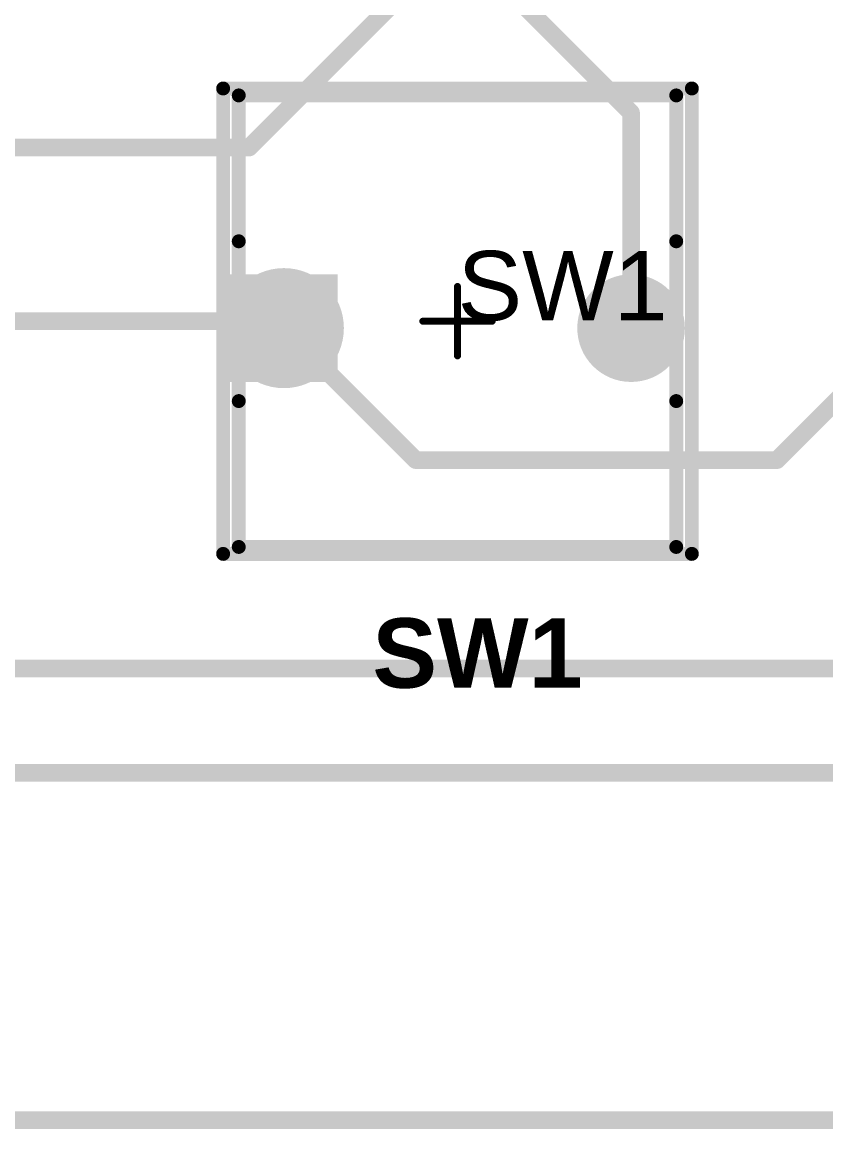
# Model space of a CAD drawing. Header units: inches. Extents: x 0 to 5429, y 0 to 5429.
# Drawn here: x 30.23 to 41.8, y -0.13 to 15.8 of the extents above; entities that cross this region are included whole.
import ezdxf

# ---------------------------------------------------------------- set-up
doc = ezdxf.new("R2010")
doc.units = ezdxf.units.IN
for name, color, linetype in [('Bottom Layer', 5, 'Continuous'), ('Bottom Solder', 6, 'Continuous'), ('GND', 16, 'Continuous'), ('Keep-Out Layer', 6, 'Continuous'), ('Multi-Layer', 9, 'Continuous'), ('Pad Holes', 156, 'Continuous'), ('Top 3D Body', 56, 'Continuous'), ('Top Assembly', 56, 'Continuous'), ('Top Component Center', 56, 'Continuous'), ('Top Courtyard', 56, 'Continuous'), ('Top Layer', 1, 'Continuous'), ('Top Overlay', 2, 'Continuous'), ('Top Solder', 216, 'Continuous'), ('VDD', 76, 'Continuous')]:
    doc.layers.add(name, color=color, linetype=linetype)
doc.styles.add('Arial', font='', dxfattribs={"height": 0.2})
doc.styles.add('Arial_Bold', font='', dxfattribs={"height": 0.2})
doc.styles.get('Arial').set_extended_font_data('Arial')
doc.styles.get('Arial_Bold').set_extended_font_data('Arial', bold=True)

# ---------------------------------------------------------------- blocks, each defined once
blk = doc.blocks.new('FP_B3F_6022_MFG_9')
at = {"layer": 'Bottom Layer'}
blk.add_hatch(color=5, dxfattribs=at).paths.add_polyline_path([(-3.275, 0.675), (-1.725, 0.675), (-1.725, -0.875), (-3.275, -0.875)])
h = blk.add_hatch(color=5, dxfattribs=at)
edge = h.paths.add_edge_path()
edge.add_arc((2.5, -0.1), 0.775, 0, 360)
at = {"layer": 'Bottom Solder'}
blk.add_hatch(color=6, dxfattribs=at).paths.add_polyline_path([(-3.275, 0.675), (-1.725, 0.675), (-1.725, -0.875), (-3.275, -0.875)])
h = blk.add_hatch(color=6, dxfattribs=at)
edge = h.paths.add_edge_path()
edge.add_arc((2.5, -0.1), 0.775, 0, 360)
at = {"layer": 'GND'}
blk.add_hatch(color=16, dxfattribs=at).paths.add_polyline_path([(-3.275, 0.675), (-1.725, 0.675), (-1.725, -0.875), (-3.275, -0.875)])
h = blk.add_hatch(color=16, dxfattribs=at)
edge = h.paths.add_edge_path()
edge.add_arc((2.5, -0.1), 0.775, 0, 360)
at = {"layer": 'Multi-Layer'}
blk.add_hatch(color=9, dxfattribs=at).paths.add_polyline_path([(-3.275, 0.675), (-1.725, 0.675), (-1.725, -0.875), (-3.275, -0.875)])
h = blk.add_hatch(color=9, dxfattribs=at)
edge = h.paths.add_edge_path()
edge.add_arc((2.5, -0.1), 0.775, 0, 360)
at = {"layer": 'Pad Holes'}
h = blk.add_hatch(color=7, dxfattribs=at)
edge = h.paths.add_edge_path()
edge.add_arc((-2.5, -0.1), 0.5, 0, 360)
h = blk.add_hatch(color=7, dxfattribs=at)
edge = h.paths.add_edge_path()
edge.add_arc((2.5, -0.1), 0.5, 0, 360)
at = {"layer": 'Top Layer'}
blk.add_hatch(color=1, dxfattribs=at).paths.add_polyline_path([(-3.275, 0.675), (-1.725, 0.675), (-1.725, -0.875), (-3.275, -0.875)])
h = blk.add_hatch(color=1, dxfattribs=at)
edge = h.paths.add_edge_path()
edge.add_arc((2.5, -0.1), 0.775, 0, 360)
at = {"layer": 'Top Solder'}
blk.add_hatch(color=216, dxfattribs=at).paths.add_polyline_path([(-3.275, 0.675), (-1.725, 0.675), (-1.725, -0.875), (-3.275, -0.875)])
h = blk.add_hatch(color=216, dxfattribs=at)
edge = h.paths.add_edge_path()
edge.add_arc((2.5, -0.1), 0.775, 0, 360)
at = {"layer": 'VDD'}
blk.add_hatch(color=76, dxfattribs=at).paths.add_polyline_path([(-3.275, 0.675), (-1.725, 0.675), (-1.725, -0.875), (-3.275, -0.875)])
h = blk.add_hatch(color=76, dxfattribs=at)
edge = h.paths.add_edge_path()
edge.add_arc((2.5, -0.1), 0.775, 0, 360)
at = {"layer": 'Top 3D Body'}
for points in [[(-3.15, 3.25, 0.2, 0.2, 0), (3.15, 3.25, 0.2, 0.2, 0)], [(-3.15, -3.25, 0.2, 0.2, 0), (-3.15, 3.25, 0.2, 0.2, 0)], [(3.15, -3.25, 0.2, 0.2, 0), (3.15, 3.25, 0.2, 0.2, 0)], [(-3.15, -3.25, 0.2, 0.2, 0), (3.15, -3.25, 0.2, 0.2, 0)]]:
    blk.add_lwpolyline(points, format="xyseb", dxfattribs=at)
for points in [[(-3.2, 3.25, 0.1, 0.1, 1), (-3.1, 3.25, 0.1, 0.1, 1)], [(-3.2, 3.25, 0.1, 0.1, 1), (-3.1, 3.25, 0.1, 0.1, 1)], [(3.1, 3.25, 0.1, 0.1, 1), (3.2, 3.25, 0.1, 0.1, 1)], [(3.1, 3.25, 0.1, 0.1, 1), (3.2, 3.25, 0.1, 0.1, 1)], [(-3.2, -3.25, 0.1, 0.1, 1), (-3.1, -3.25, 0.1, 0.1, 1)], [(-3.2, -3.25, 0.1, 0.1, 1), (-3.1, -3.25, 0.1, 0.1, 1)], [(3.1, -3.25, 0.1, 0.1, 1), (3.2, -3.25, 0.1, 0.1, 1)], [(3.1, -3.25, 0.1, 0.1, 1), (3.2, -3.25, 0.1, 0.1, 1)]]:
    blk.add_lwpolyline(points, format="xyseb", close=True, dxfattribs=at)
at = {"layer": 'Top Assembly'}
for points in [[(-3.375, 3.35, 0.2, 0.2, 0), (3.375, 3.35, 0.2, 0.2, 0)], [(-3.375, -3.35, 0.2, 0.2, 0), (-3.375, 3.35, 0.2, 0.2, 0)], [(3.375, -3.35, 0.2, 0.2, 0), (3.375, 3.35, 0.2, 0.2, 0)], [(-3.375, -3.35, 0.2, 0.2, 0), (3.375, -3.35, 0.2, 0.2, 0)]]:
    blk.add_lwpolyline(points, format="xyseb", dxfattribs=at)
for points in [[(-3.425, 3.35, 0.1, 0.1, 1), (-3.325, 3.35, 0.1, 0.1, 1)], [(-3.425, 3.35, 0.1, 0.1, 1), (-3.325, 3.35, 0.1, 0.1, 1)], [(3.325, 3.35, 0.1, 0.1, 1), (3.425, 3.35, 0.1, 0.1, 1)], [(3.325, 3.35, 0.1, 0.1, 1), (3.425, 3.35, 0.1, 0.1, 1)], [(-3.425, -3.35, 0.1, 0.1, 1), (-3.325, -3.35, 0.1, 0.1, 1)], [(-3.425, -3.35, 0.1, 0.1, 1), (-3.325, -3.35, 0.1, 0.1, 1)], [(3.325, -3.35, 0.1, 0.1, 1), (3.425, -3.35, 0.1, 0.1, 1)], [(3.325, -3.35, 0.1, 0.1, 1), (3.425, -3.35, 0.1, 0.1, 1)]]:
    blk.add_lwpolyline(points, format="xyseb", close=True, dxfattribs=at)
at = {"layer": 'Top Component Center'}
for points in [[(0, -0.5, 0.1, 0.1, 0), (0, 0.5, 0.1, 0.1, 0)], [(-0.5, 0, 0.1, 0.1, 0), (0.5, 0, 0.1, 0.1, 0)]]:
    blk.add_lwpolyline(points, format="xyseb", dxfattribs=at)
for points in [[(-0.025, 0.5, 0.05, 0.05, 1), (0.025, 0.5, 0.05, 0.05, 1)], [(-0.525, 0, 0.05, 0.05, 1), (-0.475, 0, 0.05, 0.05, 1)], [(0.475, 0, 0.05, 0.05, 1), (0.525, 0, 0.05, 0.05, 1)], [(-0.025, -0.5, 0.05, 0.05, 1), (0.025, -0.5, 0.05, 0.05, 1)]]:
    blk.add_lwpolyline(points, format="xyseb", close=True, dxfattribs=at)
at = {"layer": 'Top Courtyard'}
for points in [[(-3.375, 3.35, 0.2, 0.2, 0), (3.375, 3.35, 0.2, 0.2, 0)], [(-3.375, -3.35, 0.2, 0.2, 0), (-3.375, 3.35, 0.2, 0.2, 0)], [(3.375, -3.35, 0.2, 0.2, 0), (3.375, 3.35, 0.2, 0.2, 0)], [(-3.375, -3.35, 0.2, 0.2, 0), (3.375, -3.35, 0.2, 0.2, 0)]]:
    blk.add_lwpolyline(points, format="xyseb", dxfattribs=at)
for points in [[(-3.425, 3.35, 0.1, 0.1, 1), (-3.325, 3.35, 0.1, 0.1, 1)], [(-3.425, 3.35, 0.1, 0.1, 1), (-3.325, 3.35, 0.1, 0.1, 1)], [(3.325, 3.35, 0.1, 0.1, 1), (3.425, 3.35, 0.1, 0.1, 1)], [(3.325, 3.35, 0.1, 0.1, 1), (3.425, 3.35, 0.1, 0.1, 1)], [(-3.425, -3.35, 0.1, 0.1, 1), (-3.325, -3.35, 0.1, 0.1, 1)], [(-3.425, -3.35, 0.1, 0.1, 1), (-3.325, -3.35, 0.1, 0.1, 1)], [(3.325, -3.35, 0.1, 0.1, 1), (3.425, -3.35, 0.1, 0.1, 1)], [(3.325, -3.35, 0.1, 0.1, 1), (3.425, -3.35, 0.1, 0.1, 1)]]:
    blk.add_lwpolyline(points, format="xyseb", close=True, dxfattribs=at)
at = {"layer": 'Top Overlay'}
for points in [[(-3.15, 3.25, 0.2, 0.2, 0), (3.15, 3.25, 0.2, 0.2, 0)], [(-3.15, 1.15, 0.2, 0.2, 0), (-3.15, 3.25, 0.2, 0.2, 0)], [(3.15, 1.15, 0.2, 0.2, 0), (3.15, 3.25, 0.2, 0.2, 0)], [(-3.15, -3.25, 0.2, 0.2, 0), (-3.15, -1.15, 0.2, 0.2, 0)], [(3.15, -3.25, 0.2, 0.2, 0), (3.15, -1.15, 0.2, 0.2, 0)], [(-3.15, -3.25, 0.2, 0.2, 0), (3.15, -3.25, 0.2, 0.2, 0)]]:
    blk.add_lwpolyline(points, format="xyseb", dxfattribs=at)
for points in [[(-3.2, 3.25, 0.1, 0.1, 1), (-3.1, 3.25, 0.1, 0.1, 1)], [(-3.2, 3.25, 0.1, 0.1, 1), (-3.1, 3.25, 0.1, 0.1, 1)], [(3.1, 3.25, 0.1, 0.1, 1), (3.2, 3.25, 0.1, 0.1, 1)], [(3.1, 3.25, 0.1, 0.1, 1), (3.2, 3.25, 0.1, 0.1, 1)], [(-3.2, 1.15, 0.1, 0.1, 1), (-3.1, 1.15, 0.1, 0.1, 1)], [(3.1, 1.15, 0.1, 0.1, 1), (3.2, 1.15, 0.1, 0.1, 1)], [(-3.2, -1.15, 0.1, 0.1, 1), (-3.1, -1.15, 0.1, 0.1, 1)], [(3.1, -1.15, 0.1, 0.1, 1), (3.2, -1.15, 0.1, 0.1, 1)], [(-3.2, -3.25, 0.1, 0.1, 1), (-3.1, -3.25, 0.1, 0.1, 1)], [(-3.2, -3.25, 0.1, 0.1, 1), (-3.1, -3.25, 0.1, 0.1, 1)], [(3.1, -3.25, 0.1, 0.1, 1), (3.2, -3.25, 0.1, 0.1, 1)], [(3.1, -3.25, 0.1, 0.1, 1), (3.2, -3.25, 0.1, 0.1, 1)]]:
    blk.add_lwpolyline(points, format="xyseb", close=True, dxfattribs=at)
at = {"layer": 'Top Assembly', "style": 'Arial'}
blk.add_text('SW1', height=1, dxfattribs=at).set_placement((0, 0.011))

msp = doc.modelspace()

# ---------------------------------------------------------------- hatches: boundary and pattern name
at = {"layer": 'Bottom Layer'}
h = msp.add_hatch(color=5, dxfattribs=at)
edge = h.paths.add_edge_path()
edge.add_arc((34, 11.4), 0.762, 0, 360)
at = {"layer": 'Bottom Solder'}
h = msp.add_hatch(color=6, dxfattribs=at)
edge = h.paths.add_edge_path()
edge.add_arc((34, 11.4), 0.864, 0, 360)
at = {"layer": 'GND'}
h = msp.add_hatch(color=16, dxfattribs=at)
edge = h.paths.add_edge_path()
edge.add_arc((34, 11.4), 0.762, 0, 360)
at = {"layer": 'Multi-Layer'}
h = msp.add_hatch(color=9, dxfattribs=at)
edge = h.paths.add_edge_path()
edge.add_arc((34, 11.4), 0.762, 0, 360)
at = {"layer": 'Pad Holes'}
h = msp.add_hatch(color=7, dxfattribs=at)
edge = h.paths.add_edge_path()
edge.add_arc((34, 11.4), 0.381, 0, 360)
at = {"layer": 'Top Layer'}
h = msp.add_hatch(color=1, dxfattribs=at)
edge = h.paths.add_edge_path()
edge.add_arc((34, 11.4), 0.762, 0, 360)
at = {"layer": 'Top Solder'}
h = msp.add_hatch(color=216, dxfattribs=at)
edge = h.paths.add_edge_path()
edge.add_arc((34, 11.4), 0.864, 0, 360)
at = {"layer": 'VDD'}
h = msp.add_hatch(color=76, dxfattribs=at)
edge = h.paths.add_edge_path()
edge.add_arc((34, 11.4), 0.762, 0, 360)

# ---------------------------------------------------------------- linework, layer by layer
at = {"layer": 'Bottom Layer'}
for points in [[(12, 6.5, 0.254, 0.254, 0), (48.5, 6.5, 0.254, 0.254, 0)], [(10, 5, 0.254, 0.254, 0), (49, 5, 0.254, 0.254, 0)]]:
    msp.add_lwpolyline(points, format="xyseb", dxfattribs=at)
at = {"layer": 'GND'}
for points in [[(33.5, 14, 0.254, 0.254, 0), (41, 21.5, 0.254, 0.254, 0)], [(41.1, 9.5, 0.254, 0.254, 0), (47, 15.4, 0.254, 0.254, 0)], [(18, 14, 0.254, 0.254, 0), (33.5, 14, 0.254, 0.254, 0)], [(34, 11.4, 0.254, 0.254, 0), (35.9, 9.5, 0.254, 0.254, 0)], [(35.9, 9.5, 0.254, 0.254, 0), (41.1, 9.5, 0.254, 0.254, 0)]]:
    msp.add_lwpolyline(points, format="xyseb", dxfattribs=at)
for points in [[(33.436, 14, 0.127, 0.127, 1), (33.563, 14, 0.127, 0.127, 1)], [(33.436, 14, 0.127, 0.127, 1), (33.563, 14, 0.127, 0.127, 1)], [(33.936, 11.4, 0.127, 0.127, 1), (34.063, 11.4, 0.127, 0.127, 1)], [(35.836, 9.5, 0.127, 0.127, 1), (35.963, 9.5, 0.127, 0.127, 1)], [(35.836, 9.5, 0.127, 0.127, 1), (35.963, 9.5, 0.127, 0.127, 1)], [(41.037, 9.5, 0.127, 0.127, 1), (41.164, 9.5, 0.127, 0.127, 1)], [(41.037, 9.5, 0.127, 0.127, 1), (41.164, 9.5, 0.127, 0.127, 1)]]:
    msp.add_lwpolyline(points, format="xyseb", close=True, dxfattribs=at)
at = {"layer": 'Keep-Out Layer'}
msp.add_lwpolyline([(0, 0, 0.254, 0.254, 0), (80, 0, 0.254, 0.254, 0)], format="xyseb", dxfattribs=at)
at = {"layer": 'Top Layer'}
for points in [[(36.5, 17, 0.254, 0.254, 0), (39, 14.5, 0.254, 0.254, 0)], [(39, 11.4, 0.254, 0.254, 0), (39, 14.5, 0.254, 0.254, 0)], [(29.1, 11.5, 0.254, 0.254, 0), (33.9, 11.5, 0.254, 0.254, 0)], [(33.9, 11.5, 0.254, 0.254, 0), (34, 11.4, 0.254, 0.254, 0)]]:
    msp.add_lwpolyline(points, format="xyseb", dxfattribs=at)
for points in [[(38.936, 14.5, 0.127, 0.127, 1), (39.063, 14.5, 0.127, 0.127, 1)], [(38.936, 14.5, 0.127, 0.127, 1), (39.063, 14.5, 0.127, 0.127, 1)], [(33.836, 11.5, 0.127, 0.127, 1), (33.963, 11.5, 0.127, 0.127, 1)], [(33.836, 11.5, 0.127, 0.127, 1), (33.963, 11.5, 0.127, 0.127, 1)], [(33.936, 11.4, 0.127, 0.127, 1), (34.063, 11.4, 0.127, 0.127, 1)], [(38.936, 11.4, 0.127, 0.127, 1), (39.063, 11.4, 0.127, 0.127, 1)]]:
    msp.add_lwpolyline(points, format="xyseb", close=True, dxfattribs=at)

# ---------------------------------------------------------------- block references
msp.add_blockref('FP_B3F_6022_MFG_9', (36.5, 11.5))

# ---------------------------------------------------------------- texts
at = {"layer": 'Top Overlay', "style": 'Arial_Bold'}
msp.add_text('SW1', height=1, dxfattribs=at).set_placement((35.274, 6.223))

doc.saveas('drawing.dxf')
